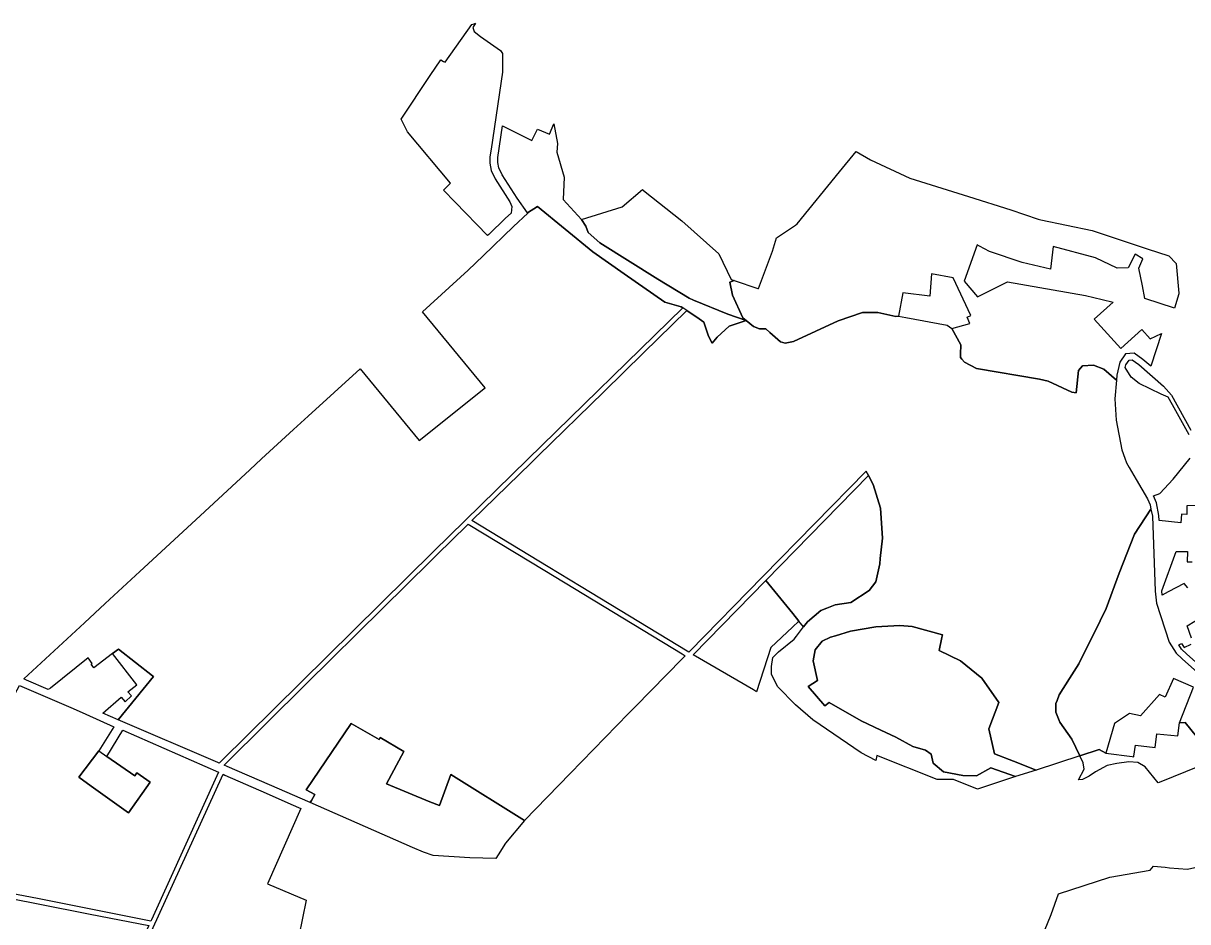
# Model space of a CAD drawing. Header units: millimetres. Extents: x 35444746 to 35449000, y 3482000 to 3488437.
# Drawn here: x 35445242.3 to 35445721.7, y 3485809.1 to 3486179 of the extents above; entities that cross this region are included whole.
import ezdxf

# ---------------------------------------------------------------- set-up
doc = ezdxf.new("R2010")
doc.units = ezdxf.units.MM
doc.layers.add('0203.02旱地整理', color=9, linetype='Continuous', true_color=0x808080)
doc.layers.add('0204.02水田整理', color=9, linetype='Continuous', true_color=0x808080)

msp = doc.modelspace()

# ---------------------------------------------------------------- linework, layer by layer
at = {"layer": '0203.02旱地整理', "color": 41}
for points in [[(35445428.565, 3486178.971), (35445427.375, 3486177.176), (35445427.938, 3486175.646), (35445430.598, 3486173.494), (35445438.821, 3486167.737), (35445439.623, 3486166.554), (35445439.63, 3486158.835), (35445434.901, 3486127.192), (35445434.43, 3486124.042), (35445434.392, 3486121.351), (35445434.935, 3486118.416), (35445436.642, 3486114.993), (35445442.711, 3486105.528), (35445443.446, 3486103.609), (35445443.142, 3486100.811), (35445440.91, 3486098.747), (35445434.007, 3486092.055), (35445433.494935, 3486091.557937), (35445420.103007, 3486105.359007), (35445415.294998, 3486110.314002), (35445417.462349, 3486112.386636), (35445418.222627, 3486113.113689), (35445400.568995, 3486134.268009), (35445398.309167, 3486138.666086), (35445397.850717, 3486139.558191), (35445409.895969, 3486157.463021), (35445414.218214, 3486163.887881), (35445415.396431, 3486163.233776), (35445415.995194, 3486162.901273), (35445427.043133, 3486178.483043), (35445427.906485, 3486178.75986)], [(35445428.565, 3486178.971), (35445427.375, 3486177.176), (35445427.938, 3486175.646), (35445430.598, 3486173.494), (35445438.821, 3486167.737), (35445439.623, 3486166.554), (35445439.63, 3486158.835), (35445434.901, 3486127.192), (35445434.43, 3486124.042), (35445434.392, 3486121.351), (35445434.935, 3486118.416), (35445436.642, 3486114.993), (35445442.711, 3486105.528), (35445443.446, 3486103.609), (35445443.142, 3486100.811), (35445440.91, 3486098.747), (35445434.007, 3486092.055), (35445433.494935, 3486091.557937), (35445420.103007, 3486105.359007), (35445415.294998, 3486110.314002), (35445417.462349, 3486112.386636), (35445418.222627, 3486113.113689), (35445400.568995, 3486134.268009), (35445398.309167, 3486138.666086), (35445397.850717, 3486139.558191), (35445409.895969, 3486157.463021), (35445414.218214, 3486163.887881), (35445415.396431, 3486163.233776), (35445415.995194, 3486162.901273), (35445427.043133, 3486178.483043), (35445427.906485, 3486178.75986)], [(35445460.737, 3486137.638), (35445462.333, 3486129.468), (35445461.938986, 3486125.893001), (35445465.035958, 3486115.587139), (35445464.55003, 3486106.460571), (35445472.128, 3486098.21), (35445473.885, 3486095.445), (35445474.968, 3486092.909), (35445479.666, 3486088.634), (35445503.525, 3486073.693), (35445516.429, 3486065.789), (35445518.212, 3486065.058), (35445532.43, 3486059.234), (35445539.953, 3486056.598), (35445532.942, 3486054.336), (35445527.967, 3486049.792), (35445525.958, 3486047.297), (35445524.512, 3486050.172), (35445522.488, 3486055.957), (35445520.54, 3486057.252), (35445515.515, 3486060.694), (35445513.833, 3486061.846), (35445513.244, 3486062.25), (35445506.456, 3486064.217), (35445489.78, 3486075.871), (35445476.841, 3486084.914), (35445454.076, 3486103.541), (35445449.889, 3486100.983), (35445445.635, 3486107.006), (35445439.48, 3486116.604), (35445438.056, 3486119.46), (35445437.655, 3486121.627), (35445437.686, 3486123.777), (35445439.635, 3486136.82), (35445451.661, 3486130.78), (35445454.01, 3486135.344), (35445459.001, 3486133.329)], [(35445460.737, 3486137.638), (35445462.333, 3486129.468), (35445461.938986, 3486125.893001), (35445465.035958, 3486115.587139), (35445464.55003, 3486106.460571), (35445472.128, 3486098.21), (35445473.885, 3486095.445), (35445474.968, 3486092.909), (35445479.666, 3486088.634), (35445503.525, 3486073.693), (35445516.429, 3486065.789), (35445518.212, 3486065.058), (35445532.43, 3486059.234), (35445539.953, 3486056.598), (35445532.942, 3486054.336), (35445527.967, 3486049.792), (35445525.958, 3486047.297), (35445524.512, 3486050.172), (35445522.488, 3486055.957), (35445520.54, 3486057.252), (35445515.515, 3486060.694), (35445513.833, 3486061.846), (35445513.244, 3486062.25), (35445506.456, 3486064.217), (35445489.78, 3486075.871), (35445476.841, 3486084.914), (35445454.076, 3486103.541), (35445449.889, 3486100.983), (35445445.635, 3486107.006), (35445439.48, 3486116.604), (35445438.056, 3486119.46), (35445437.655, 3486121.627), (35445437.686, 3486123.777), (35445439.635, 3486136.82), (35445451.661, 3486130.78), (35445454.01, 3486135.344), (35445459.001, 3486133.329)], [(35445535.018018, 3486073.030054), (35445544.74806, 3486069.838183), (35445545.087163, 3486069.726939), (35445550.86203, 3486085.101108), (35445552.388154, 3486090.687102), (35445560.244079, 3486095.913882), (35445560.961664, 3486096.391273), (35445578.433713, 3486117.885234), (35445585.174149, 3486126.177259), (35445591.148074, 3486122.735161), (35445607.388152, 3486115.266484), (35445631.49995, 3486107.682841), (35445648.968259, 3486102.211911), (35445660.221996, 3486098.353988), (35445661.271071, 3486097.994342), (35445682.34224, 3486093.609922), (35445705.100129, 3486086.185396), (35445713.984087, 3486083.286904), (35445716.93685, 3486080.038986), (35445718.108974, 3486067.820913), (35445718.033613, 3486067.569437), (35445716.260175, 3486061.650948), (35445704.105, 3486065.649), (35445703.068, 3486070.929), (35445701.619, 3486078.228), (35445703.251, 3486081.957), (35445700.156, 3486083.924), (35445697.28, 3486078.29), (35445692.717, 3486078.221), (35445683.773, 3486082.414), (35445666.406, 3486087.078), (35445665.214, 3486077.7), (35445653.578, 3486080.519), (35445640.118, 3486085.079), (35445635.978, 3486087.23), (35445634.998, 3486087.81), (35445629.738, 3486072.786), (35445635.191, 3486066.401), (35445647.615, 3486072.507), (35445679.732, 3486066.845), (35445686.567, 3486065.296), (35445691.116, 3486064.229), (35445683.298, 3486057.223), (35445694.183, 3486045.077), (35445702.892, 3486052.883), (35445706.348, 3486049.143), (35445711.015996, 3486051.234001), (35445706.495042, 3486037.780986), (35445703.27, 3486040.568), (35445699.688, 3486043.217), (35445696.16, 3486042.898), (35445693.737, 3486039.536), (35445692.551, 3486034.108), (35445692.382, 3486031.999), (35445687.186, 3486036.619), (35445682.98, 3486038.301), (35445678.385, 3486037.914), (35445676.808, 3486036.107), (35445675.828, 3486026.884), (35445674.011, 3486027.164), (35445664.229, 3486031.641), (35445660.735, 3486032.481), (35445634.74, 3486036.825), (35445629.849, 3486039.482), (35445628.761, 3486040.753), (35445628.172, 3486041.44), (35445628.173, 3486042.698), (35445628.313, 3486046.611), (35445624.629, 3486053.285), (35445632, 3486055.35), (35445630.932, 3486057.989), (35445632.405, 3486058.723), (35445625.154, 3486074.146), (35445616.288, 3486075.804), (35445615.597, 3486066.639), (35445604.464, 3486068.043), (35445602.634, 3486058.435), (35445601.574, 3486058.298), (35445594.118, 3486059.916), (35445587.845, 3486059.875), (35445577.88, 3486056.527), (35445559.485, 3486047.986), (35445555.98, 3486047.344), (35445554.029, 3486047.795), (35445549.748, 3486051.636), (35445548.093, 3486053.199), (35445545.436, 3486053.243), (35445542.932, 3486054.122), (35445539.953, 3486056.598), (35445538.648, 3486057.684), (35445534.307, 3486067.114), (35445533.264, 3486072.439)], [(35445535.018018, 3486073.030054), (35445544.74806, 3486069.838183), (35445545.087163, 3486069.726939), (35445550.86203, 3486085.101108), (35445552.388154, 3486090.687102), (35445560.244079, 3486095.913882), (35445560.961664, 3486096.391273), (35445578.433713, 3486117.885234), (35445585.174149, 3486126.177259), (35445591.148074, 3486122.735161), (35445607.388152, 3486115.266484), (35445631.49995, 3486107.682841), (35445648.968259, 3486102.211911), (35445660.221996, 3486098.353988), (35445661.271071, 3486097.994342), (35445682.34224, 3486093.609922), (35445705.100129, 3486086.185396), (35445713.984087, 3486083.286904), (35445716.93685, 3486080.038986), (35445718.108974, 3486067.820913), (35445718.033613, 3486067.569437), (35445716.260175, 3486061.650948), (35445704.105, 3486065.649), (35445703.068, 3486070.929), (35445701.619, 3486078.228), (35445703.251, 3486081.957), (35445700.156, 3486083.924), (35445697.28, 3486078.29), (35445692.717, 3486078.221), (35445683.773, 3486082.414), (35445666.406, 3486087.078), (35445665.214, 3486077.7), (35445653.578, 3486080.519), (35445640.118, 3486085.079), (35445635.978, 3486087.23), (35445634.998, 3486087.81), (35445629.738, 3486072.786), (35445635.191, 3486066.401), (35445647.615, 3486072.507), (35445679.732, 3486066.845), (35445686.567, 3486065.296), (35445691.116, 3486064.229), (35445683.298, 3486057.223), (35445694.183, 3486045.077), (35445702.892, 3486052.883), (35445706.348, 3486049.143), (35445711.015996, 3486051.234001), (35445706.495042, 3486037.780986), (35445703.27, 3486040.568), (35445699.688, 3486043.217), (35445696.16, 3486042.898), (35445693.737, 3486039.536), (35445692.551, 3486034.108), (35445692.382, 3486031.999), (35445687.186, 3486036.619), (35445682.98, 3486038.301), (35445678.385, 3486037.914), (35445676.808, 3486036.107), (35445675.828, 3486026.884), (35445674.011, 3486027.164), (35445664.229, 3486031.641), (35445660.735, 3486032.481), (35445634.74, 3486036.825), (35445629.849, 3486039.482), (35445628.761, 3486040.753), (35445628.172, 3486041.44), (35445628.173, 3486042.698), (35445628.313, 3486046.611), (35445624.629, 3486053.285), (35445632, 3486055.35), (35445630.932, 3486057.989), (35445632.405, 3486058.723), (35445625.154, 3486074.146), (35445616.288, 3486075.804), (35445615.597, 3486066.639), (35445604.464, 3486068.043), (35445602.634, 3486058.435), (35445601.574, 3486058.298), (35445594.118, 3486059.916), (35445587.845, 3486059.875), (35445577.88, 3486056.527), (35445559.485, 3486047.986), (35445555.98, 3486047.344), (35445554.029, 3486047.795), (35445549.748, 3486051.636), (35445548.093, 3486053.199), (35445545.436, 3486053.243), (35445542.932, 3486054.122), (35445539.953, 3486056.598), (35445538.648, 3486057.684), (35445534.307, 3486067.114), (35445533.264, 3486072.439)], [(35445472.128, 3486098.21), (35445488.912695, 3486103.409905), (35445497.312662, 3486110.511715), (35445497.703755, 3486110.200691), (35445513.525886, 3486097.617856), (35445528.636447, 3486084.1165), (35445533.719972, 3486073.45606), (35445535.018018, 3486073.030054), (35445533.264, 3486072.439), (35445534.307, 3486067.114), (35445538.648, 3486057.684), (35445539.953, 3486056.598), (35445532.43, 3486059.234), (35445518.212, 3486065.058), (35445516.429, 3486065.789), (35445503.525, 3486073.693), (35445479.666, 3486088.634), (35445474.968, 3486092.909), (35445473.885, 3486095.445)], [(35445472.128, 3486098.21), (35445488.912695, 3486103.409905), (35445497.312662, 3486110.511715), (35445497.703755, 3486110.200691), (35445513.525886, 3486097.617856), (35445528.636447, 3486084.1165), (35445533.719972, 3486073.45606), (35445535.018018, 3486073.030054), (35445533.264, 3486072.439), (35445534.307, 3486067.114), (35445538.648, 3486057.684), (35445539.953, 3486056.598), (35445532.43, 3486059.234), (35445518.212, 3486065.058), (35445516.429, 3486065.789), (35445503.525, 3486073.693), (35445479.666, 3486088.634), (35445474.968, 3486092.909), (35445473.885, 3486095.445)], [(35445590.322, 3485992.786), (35445592.309, 3485989.063), (35445595.26, 3485979.344), (35445596.067, 3485966.994), (35445595.163, 3485958.618), (35445594.934, 3485956.498), (35445593.284, 3485949.093), (35445590.564, 3485945.49), (35445583, 3485940.554), (35445576.534, 3485939.631), (35445573.126, 3485938.264), (35445570.71, 3485937.295), (35445565.218, 3485932.524), (35445563.613, 3485930.492), (35445561.662, 3485932.894), (35445559.17, 3485935.96), (35445548.061, 3485949.632)], [(35445590.322, 3485992.786), (35445592.309, 3485989.063), (35445595.26, 3485979.344), (35445596.067, 3485966.994), (35445595.163, 3485958.618), (35445594.934, 3485956.498), (35445593.284, 3485949.093), (35445590.564, 3485945.49), (35445583, 3485940.554), (35445576.534, 3485939.631), (35445573.126, 3485938.264), (35445570.71, 3485937.295), (35445565.218, 3485932.524), (35445563.613, 3485930.492), (35445561.662, 3485932.894), (35445559.17, 3485935.96), (35445548.061, 3485949.632)], [(35445360.442, 3485858.166), (35445343.752, 3485865.475), (35445326.294, 3485872.973), (35445324.987, 3485873.535), (35445325.768, 3485874.308), (35445358.846, 3485907.012), (35445390.254, 3485938.066), (35445409.938, 3485957.528), (35445412.594, 3485960.154), (35445425.031, 3485972.304), (35445425.548, 3485972.809), (35445457.117, 3485953.661), (35445513.572, 3485919.419), (35445514.891, 3485918.62), (35445513.783, 3485917.488), (35445494.277, 3485897.57), (35445491.565, 3485894.79), (35445467.487, 3485870.105), (35445448.638, 3485850.781), (35445440.858, 3485841.424), (35445437.865, 3485836.671), (35445436.898, 3485835.135), (35445426.178, 3485835.413), (35445411.09, 3485836.322), (35445407.068, 3485837.745), (35445402.64, 3485839.684)], [(35445360.442, 3485858.166), (35445343.752, 3485865.475), (35445326.294, 3485872.973), (35445324.987, 3485873.535), (35445325.768, 3485874.308), (35445358.846, 3485907.012), (35445390.254, 3485938.066), (35445409.938, 3485957.528), (35445412.594, 3485960.154), (35445425.031, 3485972.304), (35445425.548, 3485972.809), (35445457.117, 3485953.661), (35445513.572, 3485919.419), (35445514.891, 3485918.62), (35445513.783, 3485917.488), (35445494.277, 3485897.57), (35445491.565, 3485894.79), (35445467.487, 3485870.105), (35445448.638, 3485850.781), (35445440.858, 3485841.424), (35445437.865, 3485836.671), (35445436.898, 3485835.135), (35445426.178, 3485835.413), (35445411.09, 3485836.322), (35445407.068, 3485837.745), (35445402.64, 3485839.684)], [(35445548.061, 3485949.632), (35445559.17, 3485935.96), (35445561.662, 3485932.894), (35445559.035, 3485930.407), (35445550.143, 3485921.986), (35445544.212, 3485903.794), (35445542.98, 3485904.53), (35445518.112, 3485919.05)], [(35445548.061, 3485949.632), (35445559.17, 3485935.96), (35445561.662, 3485932.894), (35445559.035, 3485930.407), (35445550.143, 3485921.986), (35445544.212, 3485903.794), (35445542.98, 3485904.53), (35445518.112, 3485919.05)], [(35445642.242, 3485878.176), (35445649.981, 3485875.182), (35445659.298, 3485871.579), (35445650.892, 3485868.853), (35445640.63, 3485872.52), (35445634.807, 3485869.139), (35445629.102, 3485869.373), (35445621.186, 3485870.889), (35445616.879, 3485874.383), (35445616.181, 3485878.108), (35445613.853, 3485879.739), (35445608.614, 3485881.254), (35445601.63, 3485885.098), (35445595.387, 3485888.043), (35445587.311, 3485891.854), (35445574.188, 3485899.434), (35445572.348, 3485898.062), (35445565.457, 3485905.998), (35445569.274, 3485908.459), (35445567.526, 3485916.561), (35445568.333, 3485921.061), (35445571.237, 3485924.574), (35445574.619, 3485926.2), (35445576.773, 3485926.857), (35445582.913, 3485928.729), (35445593.374, 3485930.505), (35445603.27, 3485931.084), (35445608.276, 3485930.616), (35445620.732, 3485927.236), (35445620.513, 3485926.139), (35445619.45, 3485920.833), (35445628.181, 3485916.523), (35445637.028, 3485909.419), (35445644.011, 3485899.405), (35445639.819, 3485888.589)], [(35445642.242, 3485878.176), (35445649.981, 3485875.182), (35445659.298, 3485871.579), (35445650.892, 3485868.853), (35445640.63, 3485872.52), (35445634.807, 3485869.139), (35445629.102, 3485869.373), (35445621.186, 3485870.889), (35445616.879, 3485874.383), (35445616.181, 3485878.108), (35445613.853, 3485879.739), (35445608.614, 3485881.254), (35445601.63, 3485885.098), (35445595.387, 3485888.043), (35445587.311, 3485891.854), (35445574.188, 3485899.434), (35445572.348, 3485898.062), (35445565.457, 3485905.998), (35445569.274, 3485908.459), (35445567.526, 3485916.561), (35445568.333, 3485921.061), (35445571.237, 3485924.574), (35445574.619, 3485926.2), (35445576.773, 3485926.857), (35445582.913, 3485928.729), (35445593.374, 3485930.505), (35445603.27, 3485931.084), (35445608.276, 3485930.616), (35445620.732, 3485927.236), (35445620.513, 3485926.139), (35445619.45, 3485920.833), (35445628.181, 3485916.523), (35445637.028, 3485909.419), (35445644.011, 3485899.405), (35445639.819, 3485888.589)], [(35445279.049, 3485919.482), (35445281.468, 3485921.278), (35445295.578, 3485910.303), (35445295.91, 3485910.045), (35445281.401, 3485892.257), (35445275.105, 3485894.961), (35445282.632, 3485901.547), (35445284.272, 3485899.694), (35445286.876, 3485902.124), (35445285.424, 3485903.72), (35445289.075, 3485906.633)], [(35445279.049, 3485919.482), (35445281.468, 3485921.278), (35445295.578, 3485910.303), (35445295.91, 3485910.045), (35445281.401, 3485892.257), (35445275.105, 3485894.961), (35445282.632, 3485901.547), (35445284.272, 3485899.694), (35445286.876, 3485902.124), (35445285.424, 3485903.72), (35445289.075, 3485906.633)], [(35445360.442, 3485858.166), (35445360.94, 3485859.034), (35445362.367, 3485861.528), (35445358.82, 3485863.378), (35445377.375, 3485890.699), (35445388.792, 3485884.111), (35445389.315, 3485884.991), (35445399.067, 3485879.187), (35445391.932, 3485865.823), (35445409.778, 3485858.536), (35445413.726, 3485856.924), (35445418.315, 3485869.77), (35445448.638, 3485850.781), (35445440.858, 3485841.424), (35445437.865, 3485836.671), (35445436.898, 3485835.135), (35445426.178, 3485835.413), (35445411.09, 3485836.322), (35445407.068, 3485837.745), (35445402.64, 3485839.684)], [(35445360.442, 3485858.166), (35445360.94, 3485859.034), (35445362.367, 3485861.528), (35445358.82, 3485863.378), (35445377.375, 3485890.699), (35445388.792, 3485884.111), (35445389.315, 3485884.991), (35445399.067, 3485879.187), (35445391.932, 3485865.823), (35445409.778, 3485858.536), (35445413.726, 3485856.924), (35445418.315, 3485869.77), (35445448.638, 3485850.781), (35445440.858, 3485841.424), (35445437.865, 3485836.671), (35445436.898, 3485835.135), (35445426.178, 3485835.413), (35445411.09, 3485836.322), (35445407.068, 3485837.745), (35445402.64, 3485839.684)]]:
    msp.add_lwpolyline(points, close=True, dxfattribs=at)
for points in [[(35445722.332, 3486009.502), (35445715.484, 3486021.908), (35445713.736, 3486025.074), (35445710.832, 3486026.353), (35445701.769, 3486030.656), (35445698.4, 3486033.33), (35445695.997, 3486037.233), (35445696.255, 3486038.412), (35445697.63, 3486040.32), (35445698.909, 3486040.436), (35445701.583, 3486038.459), (35445711.813, 3486029.618), (35445715.068, 3486025.897), (35445723.088, 3486011.477)], [(35445722.332, 3486009.502), (35445715.484, 3486021.908), (35445713.736, 3486025.074), (35445710.832, 3486026.353), (35445701.769, 3486030.656), (35445698.4, 3486033.33), (35445695.997, 3486037.233), (35445696.255, 3486038.412), (35445697.63, 3486040.32), (35445698.909, 3486040.436), (35445701.583, 3486038.459), (35445711.813, 3486029.618), (35445715.068, 3486025.897), (35445723.088, 3486011.477)], [(35445725.376, 3485980.428), (35445721.408, 3485980.332), (35445721.367, 3485976.77), (35445719.136, 3485976.89), (35445718.883, 3485973.34), (35445709.962, 3485974.256), (35445709.883, 3485976.39), (35445708.846, 3485981.507), (35445707.617, 3485984.396), (35445710.242, 3485985.341), (35445715.82, 3485991.264), (35445722.815, 3486000)], [(35445725.376, 3485980.428), (35445721.408, 3485980.332), (35445721.367, 3485976.77), (35445719.136, 3485976.89), (35445718.883, 3485973.34), (35445709.962, 3485974.256), (35445709.883, 3485976.39), (35445708.846, 3485981.507), (35445707.617, 3485984.396), (35445710.242, 3485985.341), (35445715.82, 3485991.264), (35445722.815, 3486000)], [(35445725.414, 3485885.387), (35445720.658, 3485891.091), (35445718.300003, 3485891.03), (35445724.077094, 3485905.705283), (35445715.871574, 3485909.191449), (35445712.423272, 3485901.562535), (35445710.097081, 3485902.662605), (35445702.248627, 3485893.84376), (35445697.799193, 3485894.839823), (35445691.610594, 3485890.784621), (35445688.103666, 3485878.550168), (35445685.234, 3485879.991), (35445677.345, 3485877.432), (35445673.992, 3485884.307), (35445669.11, 3485891.284), (35445667.483, 3485895.354), (35445667.484, 3485898.958), (35445667.975, 3485900.227), (35445668.88, 3485902.562), (35445673.069, 3485909.236), (35445676.905, 3485915.348), (35445685.659, 3485933.024), (35445688.171, 3485938.097), (35445693.502, 3485952.583), (35445699.896, 3485968.614), (35445706.616, 3485978.924), (35445707.194, 3485976.07), (35445708.332, 3485945.161), (35445708.834, 3485940.264), (35445714.122, 3485924.268), (35445717.025, 3485919.648), (35445719.503, 3485917.3), (35445728.219, 3485909.53)], [(35445725.414, 3485885.387), (35445720.658, 3485891.091), (35445718.300003, 3485891.03), (35445724.077094, 3485905.705283), (35445715.871574, 3485909.191449), (35445712.423272, 3485901.562535), (35445710.097081, 3485902.662605), (35445702.248627, 3485893.84376), (35445697.799193, 3485894.839823), (35445691.610594, 3485890.784621), (35445688.103666, 3485878.550168), (35445685.234, 3485879.991), (35445677.345, 3485877.432), (35445673.992, 3485884.307), (35445669.11, 3485891.284), (35445667.483, 3485895.354), (35445667.484, 3485898.958), (35445667.975, 3485900.227), (35445668.88, 3485902.562), (35445673.069, 3485909.236), (35445676.905, 3485915.348), (35445685.659, 3485933.024), (35445688.171, 3485938.097), (35445693.502, 3485952.583), (35445699.896, 3485968.614), (35445706.616, 3485978.924), (35445707.194, 3485976.07), (35445708.332, 3485945.161), (35445708.834, 3485940.264), (35445714.122, 3485924.268), (35445717.025, 3485919.648), (35445719.503, 3485917.3), (35445728.219, 3485909.53)], [(35445721.748, 3485946.52), (35445720.236, 3485948.372), (35445713.693, 3485944.941), (35445711.205, 3485943.605), (35445711.026, 3485945.348), (35445716.969, 3485961.532), (35445721.609, 3485961.578), (35445721.468, 3485957.292), (35445723.603, 3485957.226)], [(35445721.748, 3485946.52), (35445720.236, 3485948.372), (35445713.693, 3485944.941), (35445711.205, 3485943.605), (35445711.026, 3485945.348), (35445716.969, 3485961.532), (35445721.609, 3485961.578), (35445721.468, 3485957.292), (35445723.603, 3485957.226)], [(35445723.356, 3485925.792), (35445721.516, 3485930.905), (35445727.845, 3485934.703)], [(35445723.356, 3485925.792), (35445721.516, 3485930.905), (35445727.845, 3485934.703)], [(35445729.837, 3485911.704), (35445721.329, 3485919.287), (35445719.129, 3485921.372), (35445718.041, 3485923.104), (35445719.205, 3485923.676), (35445720.314, 3485921.97), (35445723.205, 3485923.415)], [(35445729.837, 3485911.704), (35445721.329, 3485919.287), (35445719.129, 3485921.372), (35445718.041, 3485923.104), (35445719.205, 3485923.676), (35445720.314, 3485921.97), (35445723.205, 3485923.415)], [(35445764.897, 3485888.667), (35445709.98, 3485866.451), (35445709.604, 3485866.321), (35445704.29, 3485872.899), (35445701.276, 3485874.688), (35445697.46, 3485874.971), (35445692.512, 3485874.286), (35445688.644, 3485873.453), (35445683.791, 3485870.799), (35445681.136, 3485868.98), (35445678.406, 3485867.616), (35445676.751, 3485867.571), (35445679.105, 3485871.982), (35445678.757, 3485874.54), (35445677.345, 3485877.432), (35445685.234, 3485879.991), (35445688.103666, 3485878.550168), (35445698.848161, 3485877.12421), (35445699.591996, 3485877.025001), (35445699.616011, 3485877.214999), (35445700.195955, 3485881.802647), (35445708.360931, 3485880.780009), (35445709.099452, 3485886.406072), (35445717.624599, 3485885.704033), (35445718.300003, 3485891.03), (35445720.658, 3485891.091), (35445725.414, 3485885.387)], [(35445764.897, 3485888.667), (35445709.98, 3485866.451), (35445709.604, 3485866.321), (35445704.29, 3485872.899), (35445701.276, 3485874.688), (35445697.46, 3485874.971), (35445692.512, 3485874.286), (35445688.644, 3485873.453), (35445683.791, 3485870.799), (35445681.136, 3485868.98), (35445678.406, 3485867.616), (35445676.751, 3485867.571), (35445679.105, 3485871.982), (35445678.757, 3485874.54), (35445677.345, 3485877.432), (35445685.234, 3485879.991), (35445688.103666, 3485878.550168), (35445698.848161, 3485877.12421), (35445699.591996, 3485877.025001), (35445699.616011, 3485877.214999), (35445700.195955, 3485881.802647), (35445708.360931, 3485880.780009), (35445709.099452, 3485886.406072), (35445717.624599, 3485885.704033), (35445718.300003, 3485891.03), (35445720.658, 3485891.091), (35445725.414, 3485885.387)]]:
    msp.add_lwpolyline(points, dxfattribs=at)
at = {"layer": '0204.02水田整理', "color": 51}
for points in [[(35445449.889, 3486100.983), (35445454.076, 3486103.541), (35445476.841, 3486084.914), (35445489.78, 3486075.871), (35445506.456, 3486064.217), (35445513.244, 3486062.25), (35445513.833, 3486061.846), (35445450.009, 3485999.499), (35445411.192, 3485961.58), (35445323.792, 3485875.166), (35445323.004, 3485874.387), (35445322.436, 3485874.63), (35445281.401, 3485892.257), (35445295.91, 3485910.045), (35445295.578, 3485910.303), (35445281.468, 3485921.278), (35445279.049, 3485919.482), (35445271.322, 3485913.649), (35445270.302, 3485915.133), (35445270.747, 3485915.467), (35445269.105, 3485917.715), (35445253.473, 3485905.283), (35445252.56, 3485904.714), (35445243.594, 3485908.6), (35445242.526, 3485909.064), (35445267.482, 3485932.157), (35445276.052, 3485940.087), (35445290.293, 3485953.252), (35445313.321, 3485974.539), (35445335.62, 3485995.154), (35445340.466, 3485999.633), (35445353.611, 3486011.785), (35445359.552, 3486017.196), (35445380.962934, 3486036.697946), (35445405.312431, 3486007.224356), (35445431.95209, 3486028.457888), (35445432.535938, 3486028.923951), (35445406.714603, 3486060.153672), (35445425.527, 3486077.288), (35445431.72, 3486083.292), (35445444.142, 3486095.334), (35445450.032, 3486100.782)], [(35445515.515, 3486060.694), (35445520.54, 3486057.252), (35445522.488, 3486055.957), (35445524.512, 3486050.172), (35445525.958, 3486047.297), (35445527.967, 3486049.792), (35445532.942, 3486054.336), (35445539.953, 3486056.598), (35445542.932, 3486054.122), (35445545.436, 3486053.243), (35445548.093, 3486053.199), (35445549.748, 3486051.636), (35445554.029, 3486047.795), (35445555.98, 3486047.344), (35445559.485, 3486047.986), (35445577.88, 3486056.527), (35445587.845, 3486059.875), (35445594.118, 3486059.916), (35445601.574, 3486058.298), (35445602.634, 3486058.435), (35445605.695, 3486057.86), (35445622.681, 3486054.678), (35445624.629, 3486053.285), (35445628.313, 3486046.611), (35445628.173, 3486042.698), (35445628.172, 3486041.44), (35445628.761, 3486040.753), (35445629.849, 3486039.482), (35445634.74, 3486036.825), (35445660.735, 3486032.481), (35445664.229, 3486031.641), (35445674.011, 3486027.164), (35445675.828, 3486026.884), (35445676.808, 3486036.107), (35445678.385, 3486037.914), (35445682.98, 3486038.301), (35445687.186, 3486036.619), (35445692.382, 3486031.999), (35445691.775, 3486024.423), (35445692.27, 3486015.582), (35445694.672, 3486003.319), (35445695.856, 3486000), (35445696.57, 3485998.001), (35445697.682, 3485996.092), (35445700.572, 3485991.128), (35445705.2, 3485983.183), (35445706.256, 3485980.702), (35445706.616, 3485978.924), (35445699.896, 3485968.614), (35445693.502, 3485952.583), (35445688.171, 3485938.097), (35445685.659, 3485933.024), (35445676.905, 3485915.348), (35445673.069, 3485909.236), (35445668.88, 3485902.562), (35445667.975, 3485900.227), (35445667.484, 3485898.958), (35445667.483, 3485895.354), (35445669.11, 3485891.284), (35445673.992, 3485884.307), (35445677.345, 3485877.432), (35445659.298, 3485871.579), (35445649.981, 3485875.182), (35445642.242, 3485878.176), (35445639.819, 3485888.589), (35445644.011, 3485899.405), (35445637.028, 3485909.419), (35445628.181, 3485916.523), (35445619.45, 3485920.833), (35445620.513, 3485926.139), (35445620.732, 3485927.236), (35445608.276, 3485930.616), (35445603.27, 3485931.084), (35445593.374, 3485930.505), (35445582.913, 3485928.729), (35445576.773, 3485926.857), (35445574.619, 3485926.2), (35445571.237, 3485924.574), (35445568.333, 3485921.061), (35445567.526, 3485916.561), (35445569.274, 3485908.459), (35445565.457, 3485905.998), (35445572.348, 3485898.062), (35445574.188, 3485899.434), (35445587.311, 3485891.854), (35445595.387, 3485888.043), (35445601.63, 3485885.098), (35445608.614, 3485881.254), (35445613.853, 3485879.739), (35445616.181, 3485878.108), (35445616.879, 3485874.383), (35445621.186, 3485870.889), (35445629.102, 3485869.373), (35445634.807, 3485869.139), (35445640.63, 3485872.52), (35445650.892, 3485868.853), (35445635.134, 3485863.742), (35445625.328, 3485867.645), (35445618.609, 3485867.647), (35445593.787, 3485877.504), (35445593.288, 3485875.542), (35445587.338, 3485878.678), (35445567.391, 3485892.227), (35445560.203, 3485898.373), (35445552.992, 3485905.752), (35445550.399, 3485910.836), (35445550.447, 3485914.198), (35445550.92, 3485917.834), (35445553.198, 3485920.182), (35445559.649, 3485925.469), (35445560.638, 3485926.722), (35445563.613, 3485930.492), (35445565.218, 3485932.524), (35445570.71, 3485937.295), (35445573.126, 3485938.264), (35445576.534, 3485939.631), (35445583, 3485940.554), (35445590.564, 3485945.49), (35445593.284, 3485949.093), (35445594.934, 3485956.498), (35445595.163, 3485958.618), (35445596.067, 3485966.994), (35445595.26, 3485979.344), (35445592.309, 3485989.063), (35445590.322, 3485992.786), (35445590.269, 3485992.886), (35445589.335, 3485994.636), (35445546.792, 3485951.194), (35445516.703, 3485920.47), (35445516.328, 3485920.087), (35445515.714, 3485920.46), (35445472.072, 3485946.93), (35445458.451, 3485955.191), (35445427.026, 3485974.252), (35445451.407, 3485998.068), (35445454.292, 3486000.887), (35445481.34, 3486027.309), (35445497.724, 3486043.314)], [(35445360.442, 3485858.166), (35445343.752, 3485865.475), (35445326.294, 3485872.973), (35445324.987, 3485873.535), (35445325.768, 3485874.308), (35445358.846, 3485907.012), (35445390.254, 3485938.066), (35445409.938, 3485957.528), (35445412.594, 3485960.154), (35445425.031, 3485972.304), (35445425.548, 3485972.809), (35445457.117, 3485953.661), (35445513.572, 3485919.419), (35445514.891, 3485918.62), (35445513.783, 3485917.488), (35445494.277, 3485897.57), (35445491.565, 3485894.79), (35445467.487, 3485870.105), (35445448.638, 3485850.781), (35445418.315, 3485869.77), (35445413.726, 3485856.924), (35445409.778, 3485858.536), (35445391.932, 3485865.823), (35445399.067, 3485879.187), (35445389.315, 3485884.991), (35445388.792, 3485884.111), (35445377.375, 3485890.699), (35445358.82, 3485863.378), (35445362.367, 3485861.528), (35445360.94, 3485859.034)], [(35445273.426, 3485879.413), (35445265.261, 3485868.587), (35445270.255, 3485864.992), (35445285.6, 3485853.949), (35445294.602, 3485866.507), (35445289.096, 3485870.454), (35445288.187, 3485869.185), (35445276.717, 3485877.133), (35445283.306, 3485888.011), (35445322.765, 3485870.629), (35445295.054, 3485809.839), (35445294.841, 3485809.371), (35445248.81, 3485818.516), (35445196.968, 3485828.418), (35445196.304, 3485828.545), (35445210.079, 3485852.155), (35445213.009, 3485857.176), (35445230.474, 3485887.413), (35445240.712, 3485906.308), (35445262.852, 3485896.834), (35445268.119, 3485894.58), (35445279.574, 3485889.369)], [(35445273.426, 3485879.413), (35445276.717, 3485877.133), (35445283.306, 3485888.011), (35445322.765, 3485870.629), (35445295.054, 3485809.839), (35445294.841, 3485809.371), (35445248.81, 3485818.516), (35445196.968, 3485828.418), (35445196.304, 3485828.545), (35445210.079, 3485852.155), (35445213.009, 3485857.176), (35445230.474, 3485887.413), (35445240.712, 3485906.308), (35445262.852, 3485896.834), (35445268.119, 3485894.58), (35445279.574, 3485889.369)], [(35445273.426, 3485879.413), (35445276.717, 3485877.133), (35445288.187, 3485869.185), (35445289.096, 3485870.454), (35445294.602, 3485866.507), (35445285.6, 3485853.949), (35445270.255, 3485864.992), (35445265.261, 3485868.587)], [(35445273.426, 3485879.413), (35445276.717, 3485877.133), (35445288.187, 3485869.185), (35445289.096, 3485870.454), (35445294.602, 3485866.507), (35445285.6, 3485853.949), (35445270.255, 3485864.992), (35445265.261, 3485868.587)], [(35445273.426, 3485879.413), (35445276.717, 3485877.133), (35445288.187, 3485869.185), (35445289.096, 3485870.454), (35445294.602, 3485866.507), (35445285.6, 3485853.949), (35445270.255, 3485864.992), (35445265.261, 3485868.587)], [(35445273.426, 3485879.413), (35445276.717, 3485877.133), (35445288.187, 3485869.185), (35445289.096, 3485870.454), (35445294.602, 3485866.507), (35445285.6, 3485853.949), (35445270.255, 3485864.992), (35445265.261, 3485868.587)], [(35445356.565, 3485855.776), (35445342.812, 3485824.658), (35445358.817, 3485818.008), (35445355.816, 3485803.122), (35445370.817, 3485800.592), (35445381.002, 3485795.904), (35445383.424, 3485794.789), (35445378.518, 3485793.509), (35445277.886, 3485767.356), (35445324.596, 3485869.822), (35445325.328, 3485869.5), (35445342.262, 3485862.04), (35445352.508, 3485857.552)], [(35445275.418, 3485766.764), (35445196.021, 3485749.48), (35445143.524, 3485736.078), (35445157.383, 3485759.836), (35445160.487, 3485765.34), (35445160.797, 3485765.89), (35445191.112, 3485819.646), (35445195.235, 3485826.713), (35445220.904, 3485821.81), (35445245.684, 3485817.077), (35445248.428, 3485816.553), (35445269.919, 3485812.283), (35445293.989, 3485807.501)]]:
    msp.add_lwpolyline(points, close=True, dxfattribs=at)
msp.add_lwpolyline([(35445659.056, 3485796.368), (35445665.554, 3485812.094), (35445668.505, 3485820.604), (35445689.631, 3485827.466), (35445706.279, 3485830.295), (35445707.72, 3485832.046), (35445712.529, 3485831.551), (35445714.283, 3485831.37), (35445721.696, 3485830.809), (35445728.414, 3485832.288)], dxfattribs=at)

doc.saveas('drawing.dxf')
